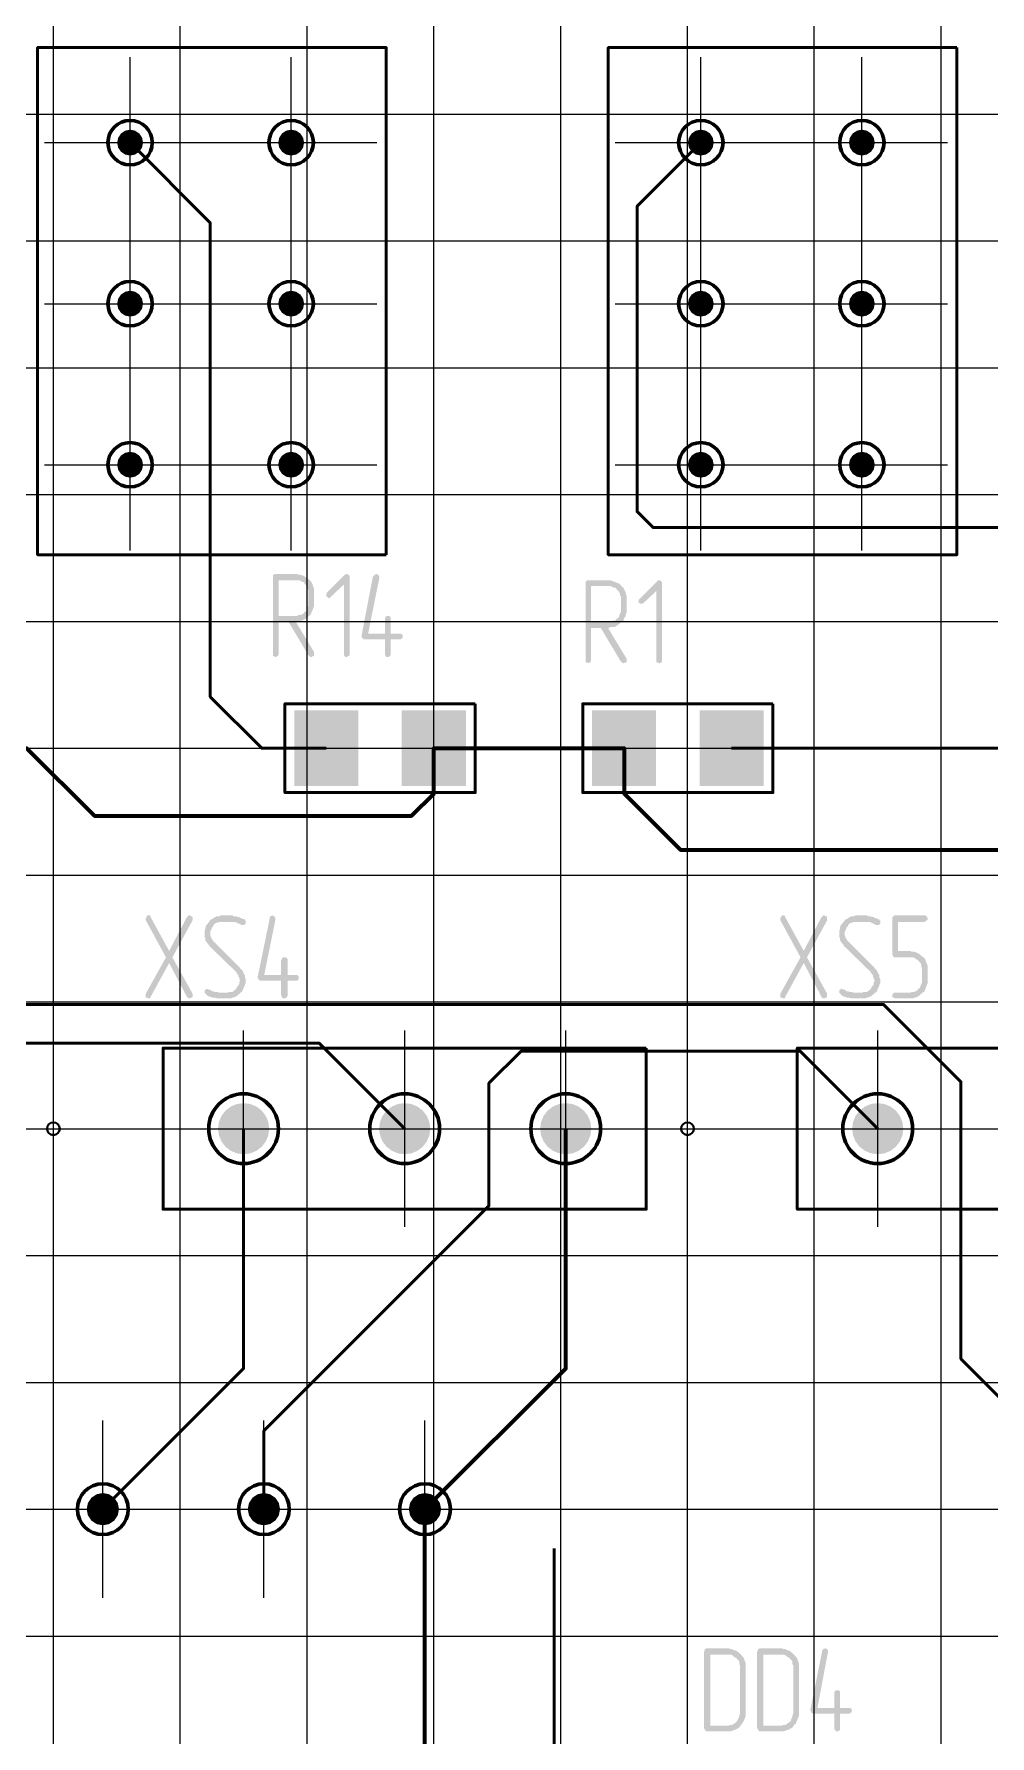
# Model space of a CAD drawing. Extents: x 260 to 1101, y 70 to 664.
# Drawn here: x 486.7 to 516.9, y 523.6 to 577.3 of the extents above; entities that cross this region are included whole.
import ezdxf

# ---------------------------------------------------------------- set-up
doc = ezdxf.new("R2010")
doc.units = 0
doc.header["$MEASUREMENT"] = 0
doc.layers.add('PDF _Геометрия', color=7, linetype='CONTINUOUS')
doc.layers.add('PDF _Сплошная заливка', color=7, linetype='CONTINUOUS')

msp = doc.modelspace()

# ---------------------------------------------------------------- hatches: boundary and pattern name
at = {"layer": 'PDF _Сплошная заливка', "true_color": 0xffffff, "transparency": 33554559}
for points in [[(489.368, 573.886), (489.399, 574.042), (489.488, 574.175), (489.62, 574.263), (489.776, 574.294), (489.776, 573.886)], [(489.776, 573.478), (489.62, 573.51), (489.488, 573.598), (489.399, 573.73), (489.368, 573.886), (489.776, 573.886)], [(490.183, 573.886), (490.153, 573.73), (490.064, 573.598), (489.932, 573.51), (489.776, 573.478), (489.776, 573.886)], [(494.446, 573.886), (494.477, 574.042), (494.566, 574.175), (494.698, 574.263), (494.854, 574.294), (494.854, 573.886)], [(494.854, 573.478), (494.698, 573.51), (494.566, 573.598), (494.477, 573.73), (494.446, 573.886), (494.854, 573.886)], [(495.262, 573.886), (495.231, 573.73), (495.142, 573.598), (495.01, 573.51), (494.854, 573.478), (494.854, 573.886)], [(507.362, 573.886), (507.393, 574.042), (507.481, 574.175), (507.614, 574.263), (507.77, 574.294), (507.77, 573.886)], [(507.77, 573.478), (507.614, 573.51), (507.481, 573.598), (507.393, 573.73), (507.362, 573.886), (507.77, 573.886)], [(508.177, 573.886), (508.146, 573.73), (508.058, 573.598), (507.926, 573.51), (507.77, 573.478), (507.77, 573.886)], [(512.44, 573.886), (512.471, 574.042), (512.559, 574.175), (512.692, 574.263), (512.848, 574.294), (512.848, 573.886)], [(512.848, 573.478), (512.692, 573.51), (512.559, 573.598), (512.471, 573.73), (512.44, 573.886), (512.848, 573.886)], [(513.255, 573.886), (513.224, 573.73), (513.136, 573.598), (513.004, 573.51), (512.848, 573.478), (512.848, 573.886)], [(489.368, 568.806), (489.399, 568.962), (489.488, 569.095), (489.62, 569.183), (489.776, 569.214), (489.776, 568.806)], [(494.446, 568.806), (494.477, 568.962), (494.566, 569.095), (494.698, 569.183), (494.854, 569.214), (494.854, 568.806)], [(507.362, 568.806), (507.393, 568.962), (507.481, 569.095), (507.614, 569.183), (507.77, 569.214), (507.77, 568.806)], [(512.44, 568.806), (512.471, 568.962), (512.559, 569.095), (512.692, 569.183), (512.848, 569.214), (512.848, 568.806)], [(489.776, 568.398), (489.62, 568.43), (489.488, 568.518), (489.399, 568.65), (489.368, 568.806), (489.776, 568.806)], [(490.183, 568.806), (490.153, 568.65), (490.064, 568.518), (489.932, 568.43), (489.776, 568.398), (489.776, 568.806)], [(494.854, 568.398), (494.698, 568.43), (494.566, 568.518), (494.477, 568.65), (494.446, 568.806), (494.854, 568.806)], [(495.262, 568.806), (495.231, 568.65), (495.142, 568.518), (495.01, 568.43), (494.854, 568.398), (494.854, 568.806)], [(507.77, 568.398), (507.614, 568.43), (507.481, 568.518), (507.393, 568.65), (507.362, 568.806), (507.77, 568.806)], [(508.177, 568.806), (508.146, 568.65), (508.058, 568.518), (507.926, 568.43), (507.77, 568.398), (507.77, 568.806)], [(512.848, 568.398), (512.692, 568.43), (512.559, 568.518), (512.471, 568.65), (512.44, 568.806), (512.848, 568.806)], [(513.255, 568.806), (513.224, 568.65), (513.136, 568.518), (513.004, 568.43), (512.848, 568.398), (512.848, 568.806)], [(489.368, 563.726), (489.399, 563.882), (489.488, 564.015), (489.62, 564.103), (489.776, 564.134), (489.776, 563.726)], [(489.776, 563.318), (489.62, 563.35), (489.488, 563.438), (489.399, 563.57), (489.368, 563.726), (489.776, 563.726)], [(490.183, 563.726), (490.153, 563.57), (490.064, 563.438), (489.932, 563.35), (489.776, 563.318), (489.776, 563.726)], [(494.446, 563.726), (494.477, 563.882), (494.566, 564.015), (494.698, 564.103), (494.854, 564.134), (494.854, 563.726)], [(494.854, 563.318), (494.698, 563.35), (494.566, 563.438), (494.477, 563.57), (494.446, 563.726), (494.854, 563.726)], [(495.262, 563.726), (495.231, 563.57), (495.142, 563.438), (495.01, 563.35), (494.854, 563.318), (494.854, 563.726)], [(507.362, 563.726), (507.393, 563.882), (507.481, 564.015), (507.614, 564.103), (507.77, 564.134), (507.77, 563.726)], [(507.77, 563.318), (507.614, 563.35), (507.481, 563.438), (507.393, 563.57), (507.362, 563.726), (507.77, 563.726)], [(508.177, 563.726), (508.146, 563.57), (508.058, 563.438), (507.926, 563.35), (507.77, 563.318), (507.77, 563.726)], [(512.44, 563.726), (512.471, 563.882), (512.559, 564.015), (512.692, 564.103), (512.848, 564.134), (512.848, 563.726)], [(512.848, 563.318), (512.692, 563.35), (512.559, 563.438), (512.471, 563.57), (512.44, 563.726), (512.848, 563.726)], [(513.255, 563.726), (513.224, 563.57), (513.136, 563.438), (513.004, 563.35), (512.848, 563.318), (512.848, 563.726)], [(492.548, 542.786), (492.575, 542.995), (492.656, 543.19), (492.784, 543.357), (492.951, 543.485), (493.146, 543.566), (493.355, 543.593), (493.355, 542.786)], [(493.355, 543.593), (493.563, 543.566), (493.758, 543.485), (493.925, 543.357), (494.053, 543.19), (494.134, 542.995), (494.161, 542.786), (493.355, 542.786)], [(497.626, 542.786), (497.654, 542.995), (497.734, 543.19), (497.863, 543.357), (498.03, 543.485), (498.224, 543.566), (498.433, 543.593), (498.433, 542.786)], [(498.433, 543.593), (498.642, 543.566), (498.836, 543.485), (499.003, 543.357), (499.131, 543.19), (499.212, 542.995), (499.24, 542.786), (498.433, 542.786)], [(502.704, 542.786), (502.732, 542.995), (502.813, 543.19), (502.941, 543.357), (503.108, 543.485), (503.302, 543.566), (503.511, 543.593), (503.511, 542.786)], [(503.511, 543.593), (503.72, 543.566), (503.914, 543.485), (504.081, 543.357), (504.21, 543.19), (504.29, 542.995), (504.318, 542.786), (503.511, 542.786)], [(512.541, 542.786), (512.569, 542.995), (512.649, 543.19), (512.777, 543.357), (512.944, 543.485), (513.139, 543.566), (513.348, 543.593), (513.348, 542.786)], [(513.348, 543.593), (513.556, 543.566), (513.751, 543.485), (513.918, 543.357), (514.046, 543.19), (514.127, 542.995), (514.154, 542.786), (513.348, 542.786)], [(488.407, 530.786), (488.445, 530.981), (488.556, 531.147), (488.721, 531.257), (488.916, 531.296), (488.916, 530.786)], [(493.485, 530.786), (493.524, 530.981), (493.634, 531.147), (493.799, 531.257), (493.994, 531.296), (493.994, 530.786)], [(498.563, 530.786), (498.602, 530.981), (498.712, 531.147), (498.878, 531.257), (499.073, 531.296), (499.073, 530.786)], [(489.426, 530.786), (489.387, 530.591), (489.277, 530.426), (489.111, 530.315), (488.916, 530.277), (488.916, 530.786)], [(494.504, 530.786), (494.465, 530.591), (494.355, 530.426), (494.189, 530.315), (493.994, 530.277), (493.994, 530.786)], [(499.582, 530.786), (499.543, 530.591), (499.433, 530.426), (499.268, 530.315), (499.073, 530.277), (499.073, 530.786)]]:
    msp.add_hatch(color=7, dxfattribs=at).paths.add_polyline_path(points)
at = {"layer": 'PDF _Сплошная заливка', "transparency": 33554559}
for points in [[(489.776, 573.886), (489.776, 574.294), (489.932, 574.263), (490.064, 574.175), (490.153, 574.042), (490.183, 573.886)], [(494.854, 573.886), (494.854, 574.294), (495.01, 574.263), (495.142, 574.175), (495.231, 574.042), (495.262, 573.886)], [(507.77, 573.886), (507.77, 574.294), (507.926, 574.263), (508.058, 574.175), (508.146, 574.042), (508.177, 573.886)], [(512.848, 573.886), (512.848, 574.294), (513.004, 574.263), (513.136, 574.175), (513.224, 574.042), (513.255, 573.886)], [(489.776, 568.806), (489.776, 569.214), (489.932, 569.183), (490.064, 569.095), (490.153, 568.962), (490.183, 568.806)], [(494.854, 568.806), (494.854, 569.214), (495.01, 569.183), (495.142, 569.095), (495.231, 568.962), (495.262, 568.806)], [(507.77, 568.806), (507.77, 569.214), (507.926, 569.183), (508.058, 569.095), (508.146, 568.962), (508.177, 568.806)], [(512.848, 568.806), (512.848, 569.214), (513.004, 569.183), (513.136, 569.095), (513.224, 568.962), (513.255, 568.806)], [(489.776, 563.726), (489.776, 564.134), (489.932, 564.103), (490.064, 564.015), (490.153, 563.882), (490.183, 563.726)], [(494.854, 563.726), (494.854, 564.134), (495.01, 564.103), (495.142, 564.015), (495.231, 563.882), (495.262, 563.726)], [(507.77, 563.726), (507.77, 564.134), (507.926, 564.103), (508.058, 564.015), (508.146, 563.882), (508.177, 563.726)], [(512.848, 563.726), (512.848, 564.134), (513.004, 564.103), (513.136, 564.015), (513.224, 563.882), (513.255, 563.726)], [(496.619, 560.28), (496.644, 560.255), (496.669, 560.255), (496.669, 560.255), (496.695, 560.23), (496.695, 560.204), (496.695, 560.179), (496.695, 557.766), (496.695, 557.74), (496.695, 557.74), (496.695, 557.715), (496.669, 557.69), (496.669, 557.69), (496.644, 557.69), (496.619, 557.664), (496.593, 557.664), (496.593, 557.664), (496.593, 557.664), (496.568, 557.664), (496.542, 557.69), (496.542, 557.69), (496.517, 557.715), (496.517, 557.715), (496.517, 557.766), (496.517, 559.95), (496.111, 559.569), (496.111, 559.544), (496.085, 559.544), (496.06, 559.518), (496.035, 559.518), (496.035, 559.518), (496.035, 559.518), (496.009, 559.544), (495.984, 559.569), (495.984, 559.569), (495.958, 559.569), (495.958, 559.595), (495.958, 559.62), (495.958, 559.62), (495.958, 559.645), (495.958, 559.645), (495.984, 559.696), (496.542, 560.255), (496.542, 560.255), (496.568, 560.255), (496.568, 560.28), (496.593, 560.28)], [(497.558, 560.28), (497.583, 560.255), (497.609, 560.255), (497.609, 560.255), (497.609, 560.23), (497.634, 560.204), (497.634, 560.179), (497.634, 560.153), (497.279, 558.401), (497.812, 558.401), (497.812, 558.883), (497.812, 558.883), (497.812, 558.883), (497.837, 558.909), (497.837, 558.934), (497.837, 558.934), (497.863, 558.96), (497.888, 558.96), (497.914, 558.96), (497.914, 558.96), (497.939, 558.96), (497.939, 558.96), (497.964, 558.934), (497.964, 558.934), (497.99, 558.934), (497.99, 558.909), (497.99, 558.883), (497.99, 558.401), (498.294, 558.401), (498.294, 558.401), (498.32, 558.401), (498.345, 558.375), (498.345, 558.375), (498.345, 558.375), (498.371, 558.35), (498.371, 558.325), (498.371, 558.325), (498.371, 558.299), (498.371, 558.274), (498.345, 558.248), (498.345, 558.248), (498.32, 558.248), (498.32, 558.223), (498.269, 558.223), (497.99, 558.223), (497.99, 557.766), (497.99, 557.74), (497.99, 557.74), (497.99, 557.715), (497.964, 557.69), (497.964, 557.69), (497.964, 557.69), (497.939, 557.664), (497.914, 557.664), (497.914, 557.664), (497.888, 557.664), (497.863, 557.664), (497.837, 557.69), (497.837, 557.69), (497.837, 557.715), (497.812, 557.715), (497.812, 557.766), (497.812, 558.223), (497.152, 558.223), (497.126, 558.223), (497.126, 558.248), (497.101, 558.248), (497.101, 558.248), (497.076, 558.274), (497.076, 558.299), (497.076, 558.325), (497.076, 558.35), (497.431, 560.204), (497.431, 560.204), (497.457, 560.23), (497.457, 560.23), (497.482, 560.255), (497.533, 560.28), (497.533, 560.28)], [(506.47, 560.077), (506.496, 560.077), (506.521, 560.052), (506.521, 560.052), (506.547, 560.026), (506.547, 560.001), (506.547, 559.976), (506.547, 557.563), (506.547, 557.563), (506.547, 557.537), (506.547, 557.512), (506.521, 557.486), (506.521, 557.486), (506.496, 557.486), (506.496, 557.486), (506.47, 557.461), (506.445, 557.461), (506.445, 557.486), (506.42, 557.486), (506.394, 557.486), (506.394, 557.486), (506.369, 557.512), (506.369, 557.537), (506.369, 557.563), (506.369, 559.747), (505.963, 559.366), (505.963, 559.366), (505.937, 559.341), (505.937, 559.341), (505.886, 559.341), (505.886, 559.341), (505.886, 559.341), (505.861, 559.341), (505.836, 559.366), (505.836, 559.366), (505.81, 559.366), (505.81, 559.391), (505.81, 559.417), (505.81, 559.417), (505.81, 559.442), (505.81, 559.468), (505.836, 559.493), (506.394, 560.052), (506.394, 560.052), (506.42, 560.077), (506.42, 560.077), (506.445, 560.077)], [(491.667, 549.511), (491.693, 549.485), (491.718, 549.485), (491.718, 549.485), (491.744, 549.46), (491.744, 549.435), (491.744, 549.409), (491.744, 549.409), (491.744, 549.409), (491.744, 549.384), (491.744, 549.358), (491.109, 548.19), (491.744, 547.047), (491.744, 547.021), (491.744, 547.021), (491.744, 546.996), (491.744, 546.996), (491.744, 546.971), (491.744, 546.971), (491.744, 546.945), (491.718, 546.92), (491.718, 546.92), (491.693, 546.92), (491.667, 546.895), (491.642, 546.895), (491.642, 546.895), (491.617, 546.895), (491.591, 546.92), (491.591, 546.92), (491.566, 546.945), (491.007, 548.012), (490.423, 546.945), (490.423, 546.945), (490.423, 546.945), (490.423, 546.92), (490.398, 546.895), (490.372, 546.895), (490.347, 546.895), (490.347, 546.895), (490.347, 546.895), (490.322, 546.92), (490.296, 546.92), (490.271, 546.92), (490.271, 546.945), (490.271, 546.971), (490.271, 546.996), (490.271, 546.996), (490.271, 546.996), (490.271, 547.021), (490.271, 547.047), (490.906, 548.19), (490.271, 549.358), (490.271, 549.409), (490.271, 549.409), (490.271, 549.435), (490.271, 549.435), (490.296, 549.46), (490.296, 549.485), (490.296, 549.485), (490.322, 549.511), (490.347, 549.511), (490.372, 549.511), (490.398, 549.511), (490.423, 549.485), (490.423, 549.485), (490.423, 549.46), (491.007, 548.393), (491.566, 549.46), (491.566, 549.46), (491.591, 549.46), (491.591, 549.485), (491.617, 549.511), (491.642, 549.511), (491.642, 549.511)], [(493.013, 549.511), (493.039, 549.485), (493.089, 549.485), (493.115, 549.485), (493.165, 549.46), (493.165, 549.46), (493.191, 549.46), (493.216, 549.46), (493.242, 549.435), (493.267, 549.435), (493.318, 549.409), (493.394, 549.384), (493.394, 549.384), (493.394, 549.358), (493.394, 549.358), (493.394, 549.358), (493.419, 549.358), (493.419, 549.333), (493.419, 549.307), (493.419, 549.307), (493.419, 549.282), (493.419, 549.282), (493.419, 549.257), (493.394, 549.231), (493.394, 549.231), (493.369, 549.206), (493.343, 549.206), (493.318, 549.206), (493.267, 549.206), (493.267, 549.231), (493.242, 549.231), (493.216, 549.257), (493.191, 549.257), (493.14, 549.282), (493.089, 549.307), (493.013, 549.307), (492.962, 549.307), (492.658, 549.307), (492.632, 549.307), (492.581, 549.307), (492.531, 549.282), (492.505, 549.282), (492.455, 549.257), (492.404, 549.206), (492.404, 549.206), (492.404, 549.181), (492.378, 549.155), (492.353, 549.13), (492.353, 549.104), (492.328, 549.054), (492.302, 549.003), (492.302, 548.952), (492.302, 548.876), (492.328, 548.825), (492.328, 548.8), (492.328, 548.8), (492.328, 548.8), (492.353, 548.774), (492.353, 548.774), (492.378, 548.723), (492.404, 548.698), (492.429, 548.672), (493.242, 547.86), (493.242, 547.834), (493.267, 547.834), (493.267, 547.809), (493.292, 547.809), (493.318, 547.758), (493.343, 547.733), (493.343, 547.707), (493.369, 547.656), (493.394, 547.631), (493.394, 547.555), (493.419, 547.504), (493.419, 547.453), (493.419, 547.453), (493.419, 547.453), (493.419, 547.428), (493.419, 547.428), (493.419, 547.377), (493.394, 547.326), (493.369, 547.25), (493.343, 547.199), (493.318, 547.123), (493.267, 547.072), (493.242, 547.072), (493.242, 547.047), (493.191, 547.021), (493.14, 546.971), (493.089, 546.945), (493.013, 546.92), (492.937, 546.895), (492.912, 546.895), (492.861, 546.895), (492.556, 546.895), (492.556, 546.895), (492.531, 546.895), (492.505, 546.895), (492.455, 546.92), (492.378, 546.92), (492.302, 546.945), (492.226, 546.971), (492.175, 547.021), (492.124, 547.072), (492.124, 547.098), (492.124, 547.098), (492.124, 547.123), (492.124, 547.149), (492.15, 547.174), (492.15, 547.174), (492.175, 547.174), (492.175, 547.199), (492.201, 547.199), (492.251, 547.174), (492.277, 547.174), (492.277, 547.174), (492.328, 547.149), (492.353, 547.123), (492.404, 547.123), (492.455, 547.098), (492.531, 547.098), (492.581, 547.072), (492.861, 547.072), (492.886, 547.098), (492.912, 547.098), (492.937, 547.098), (492.988, 547.098), (493.039, 547.123), (493.064, 547.149), (493.115, 547.199), (493.115, 547.199), (493.14, 547.225), (493.14, 547.25), (493.165, 547.276), (493.191, 547.301), (493.216, 547.352), (493.216, 547.402), (493.242, 547.453), (493.216, 547.53), (493.216, 547.53), (493.216, 547.53), (493.216, 547.555), (493.216, 547.555), (493.216, 547.555), (493.191, 547.58), (493.191, 547.58), (493.191, 547.606), (493.191, 547.606), (493.191, 547.631), (493.165, 547.656), (493.14, 547.682), (493.115, 547.733), (492.277, 548.546), (492.277, 548.546), (492.277, 548.571), (492.251, 548.571), (492.251, 548.596), (492.226, 548.622), (492.201, 548.647), (492.175, 548.698), (492.15, 548.723), (492.15, 548.749), (492.15, 548.749), (492.15, 548.774), (492.15, 548.8), (492.124, 548.825), (492.124, 548.876), (492.124, 548.952), (492.124, 548.952), (492.124, 548.952), (492.124, 548.977), (492.124, 548.977), (492.124, 549.028), (492.15, 549.079), (492.15, 549.13), (492.175, 549.206), (492.226, 549.257), (492.277, 549.333), (492.277, 549.333), (492.277, 549.333), (492.302, 549.358), (492.328, 549.384), (492.378, 549.409), (492.455, 549.46), (492.505, 549.485), (492.581, 549.485), (492.632, 549.511), (492.988, 549.511)], [(494.283, 549.511), (494.308, 549.485), (494.333, 549.485), (494.333, 549.485), (494.333, 549.46), (494.359, 549.435), (494.359, 549.409), (494.359, 549.384), (494.003, 547.631), (494.537, 547.631), (494.537, 548.114), (494.537, 548.114), (494.562, 548.114), (494.562, 548.139), (494.562, 548.165), (494.587, 548.165), (494.587, 548.19), (494.613, 548.19), (494.638, 548.19), (494.638, 548.19), (494.664, 548.19), (494.689, 548.19), (494.714, 548.165), (494.714, 548.165), (494.714, 548.165), (494.74, 548.139), (494.74, 548.114), (494.74, 547.631), (495.019, 547.631), (495.044, 547.631), (495.044, 547.631), (495.07, 547.606), (495.07, 547.606), (495.095, 547.606), (495.095, 547.58), (495.095, 547.555), (495.095, 547.555), (495.095, 547.53), (495.095, 547.504), (495.07, 547.479), (495.07, 547.479), (495.07, 547.479), (495.044, 547.453), (495.019, 547.453), (494.74, 547.453), (494.74, 546.996), (494.74, 546.971), (494.74, 546.971), (494.714, 546.945), (494.714, 546.92), (494.714, 546.92), (494.689, 546.92), (494.664, 546.895), (494.638, 546.895), (494.638, 546.895), (494.638, 546.895), (494.613, 546.895), (494.562, 546.92), (494.562, 546.92), (494.562, 546.945), (494.562, 546.945), (494.537, 546.996), (494.537, 547.453), (493.876, 547.453), (493.876, 547.453), (493.851, 547.479), (493.826, 547.479), (493.826, 547.479), (493.826, 547.504), (493.8, 547.53), (493.8, 547.555), (493.8, 547.58), (494.181, 549.435), (494.181, 549.435), (494.181, 549.46), (494.181, 549.46), (494.207, 549.485), (494.257, 549.511)], [(511.676, 549.511), (511.701, 549.485), (511.726, 549.485), (511.726, 549.485), (511.752, 549.46), (511.752, 549.435), (511.752, 549.409), (511.752, 549.409), (511.752, 549.409), (511.752, 549.384), (511.752, 549.358), (511.117, 548.19), (511.752, 547.047), (511.752, 547.021), (511.752, 547.021), (511.752, 546.996), (511.752, 546.996), (511.752, 546.971), (511.752, 546.971), (511.752, 546.945), (511.726, 546.92), (511.726, 546.92), (511.701, 546.92), (511.676, 546.895), (511.65, 546.895), (511.65, 546.895), (511.625, 546.895), (511.599, 546.92), (511.599, 546.92), (511.574, 546.945), (511.015, 548.012), (510.431, 546.945), (510.431, 546.945), (510.431, 546.945), (510.431, 546.92), (510.406, 546.895), (510.381, 546.895), (510.355, 546.895), (510.355, 546.895), (510.355, 546.895), (510.33, 546.92), (510.304, 546.92), (510.279, 546.92), (510.279, 546.945), (510.279, 546.971), (510.279, 546.996), (510.279, 546.996), (510.279, 546.996), (510.279, 547.021), (510.279, 547.047), (510.914, 548.19), (510.279, 549.358), (510.279, 549.409), (510.279, 549.409), (510.279, 549.435), (510.279, 549.435), (510.304, 549.46), (510.304, 549.485), (510.304, 549.485), (510.33, 549.511), (510.355, 549.511), (510.381, 549.511), (510.406, 549.511), (510.431, 549.485), (510.431, 549.485), (510.431, 549.46), (511.015, 548.393), (511.574, 549.46), (511.574, 549.46), (511.599, 549.46), (511.599, 549.485), (511.625, 549.511), (511.65, 549.511), (511.65, 549.511)], [(513.021, 549.511), (513.047, 549.485), (513.098, 549.485), (513.123, 549.485), (513.174, 549.46), (513.174, 549.46), (513.199, 549.46), (513.224, 549.46), (513.25, 549.435), (513.275, 549.435), (513.326, 549.409), (513.402, 549.384), (513.402, 549.384), (513.402, 549.358), (513.402, 549.358), (513.402, 549.358), (513.428, 549.358), (513.428, 549.333), (513.428, 549.307), (513.428, 549.307), (513.428, 549.282), (513.428, 549.282), (513.428, 549.257), (513.402, 549.231), (513.402, 549.231), (513.377, 549.206), (513.351, 549.206), (513.326, 549.206), (513.275, 549.206), (513.275, 549.231), (513.25, 549.231), (513.224, 549.257), (513.199, 549.257), (513.148, 549.282), (513.098, 549.307), (513.021, 549.307), (512.97, 549.307), (512.666, 549.307), (512.64, 549.307), (512.59, 549.307), (512.539, 549.282), (512.514, 549.282), (512.463, 549.257), (512.412, 549.206), (512.412, 549.206), (512.412, 549.181), (512.387, 549.155), (512.361, 549.13), (512.361, 549.104), (512.336, 549.054), (512.31, 549.003), (512.31, 548.952), (512.31, 548.876), (512.336, 548.825), (512.336, 548.8), (512.336, 548.8), (512.336, 548.8), (512.361, 548.774), (512.361, 548.774), (512.387, 548.723), (512.412, 548.698), (512.437, 548.672), (513.25, 547.86), (513.25, 547.834), (513.275, 547.834), (513.275, 547.809), (513.301, 547.809), (513.326, 547.758), (513.351, 547.733), (513.351, 547.707), (513.377, 547.656), (513.402, 547.631), (513.402, 547.555), (513.428, 547.504), (513.428, 547.453), (513.428, 547.453), (513.428, 547.453), (513.428, 547.428), (513.428, 547.428), (513.428, 547.377), (513.402, 547.326), (513.377, 547.25), (513.351, 547.199), (513.326, 547.123), (513.275, 547.072), (513.25, 547.072), (513.25, 547.047), (513.199, 547.021), (513.148, 546.971), (513.098, 546.945), (513.021, 546.92), (512.945, 546.895), (512.92, 546.895), (512.869, 546.895), (512.564, 546.895), (512.564, 546.895), (512.539, 546.895), (512.514, 546.895), (512.463, 546.92), (512.387, 546.92), (512.31, 546.945), (512.234, 546.971), (512.183, 547.021), (512.133, 547.072), (512.133, 547.098), (512.133, 547.098), (512.133, 547.123), (512.133, 547.149), (512.158, 547.174), (512.158, 547.174), (512.183, 547.174), (512.183, 547.199), (512.209, 547.199), (512.26, 547.174), (512.285, 547.174), (512.285, 547.174), (512.336, 547.149), (512.361, 547.123), (512.412, 547.123), (512.463, 547.098), (512.539, 547.098), (512.59, 547.072), (512.869, 547.072), (512.894, 547.098), (512.92, 547.098), (512.945, 547.098), (512.996, 547.098), (513.047, 547.123), (513.072, 547.149), (513.123, 547.199), (513.123, 547.199), (513.148, 547.225), (513.148, 547.25), (513.174, 547.276), (513.199, 547.301), (513.224, 547.352), (513.224, 547.402), (513.25, 547.453), (513.224, 547.53), (513.224, 547.53), (513.224, 547.53), (513.224, 547.555), (513.224, 547.555), (513.224, 547.555), (513.199, 547.58), (513.199, 547.58), (513.199, 547.606), (513.199, 547.606), (513.199, 547.631), (513.174, 547.656), (513.148, 547.682), (513.123, 547.733), (512.285, 548.546), (512.285, 548.546), (512.285, 548.571), (512.26, 548.571), (512.26, 548.596), (512.234, 548.622), (512.209, 548.647), (512.183, 548.698), (512.158, 548.723), (512.158, 548.749), (512.158, 548.749), (512.158, 548.774), (512.158, 548.8), (512.133, 548.825), (512.133, 548.876), (512.133, 548.952), (512.133, 548.952), (512.133, 548.952), (512.133, 548.977), (512.133, 548.977), (512.133, 549.028), (512.158, 549.079), (512.158, 549.13), (512.183, 549.206), (512.234, 549.257), (512.285, 549.333), (512.285, 549.333), (512.285, 549.333), (512.31, 549.358), (512.336, 549.384), (512.387, 549.409), (512.463, 549.46), (512.514, 549.485), (512.59, 549.485), (512.64, 549.511), (512.996, 549.511)], [(514.849, 549.511), (514.875, 549.485), (514.9, 549.485), (514.9, 549.46), (514.9, 549.46), (514.926, 549.435), (514.926, 549.409), (514.926, 549.409), (514.926, 549.384), (514.926, 549.384), (514.9, 549.358), (514.9, 549.358), (514.875, 549.333), (514.849, 549.333), (514.824, 549.307), (513.986, 549.307), (513.986, 548.393), (514.392, 548.393), (514.392, 548.368), (514.443, 548.368), (514.494, 548.368), (514.57, 548.342), (514.621, 548.317), (514.697, 548.266), (514.723, 548.241), (514.748, 548.215), (514.773, 548.215), (514.773, 548.215), (514.773, 548.19), (514.824, 548.165), (514.849, 548.114), (514.875, 548.037), (514.9, 547.987), (514.926, 547.911), (514.926, 547.86), (514.926, 547.834), (514.926, 547.453), (514.926, 547.453), (514.926, 547.453), (514.926, 547.428), (514.926, 547.428), (514.926, 547.377), (514.9, 547.326), (514.875, 547.25), (514.849, 547.199), (514.824, 547.123), (514.799, 547.098), (514.748, 547.072), (514.748, 547.047), (514.723, 547.047), (514.697, 547.021), (514.646, 546.971), (514.596, 546.945), (514.519, 546.92), (514.443, 546.895), (514.418, 546.895), (514.367, 546.895), (513.885, 546.895), (513.885, 546.895), (513.859, 546.92), (513.834, 546.92), (513.834, 546.92), (513.808, 546.945), (513.808, 546.971), (513.808, 546.996), (513.808, 546.996), (513.808, 546.996), (513.808, 547.021), (513.834, 547.047), (513.834, 547.047), (513.859, 547.072), (513.859, 547.072), (513.91, 547.072), (514.392, 547.072), (514.418, 547.098), (514.469, 547.098), (514.494, 547.098), (514.545, 547.123), (514.596, 547.149), (514.621, 547.199), (514.646, 547.199), (514.646, 547.199), (514.672, 547.225), (514.697, 547.276), (514.697, 547.301), (514.723, 547.352), (514.748, 547.402), (514.748, 547.453), (514.748, 547.834), (514.748, 547.834), (514.748, 547.86), (514.723, 547.885), (514.723, 547.911), (514.723, 547.961), (514.697, 548.012), (514.672, 548.037), (514.621, 548.088), (514.621, 548.088), (514.621, 548.114), (514.596, 548.114), (514.545, 548.139), (514.519, 548.165), (514.469, 548.19), (514.418, 548.19), (514.367, 548.19), (513.885, 548.19), (513.859, 548.19), (513.859, 548.215), (513.834, 548.215), (513.834, 548.241), (513.808, 548.266), (513.808, 548.291), (513.808, 549.409), (513.808, 549.409), (513.808, 549.435), (513.808, 549.435), (513.808, 549.46), (513.834, 549.485), (513.859, 549.485), (513.859, 549.511), (513.91, 549.511)], [(493.355, 542.786), (493.355, 541.979), (493.146, 542.007), (492.951, 542.088), (492.784, 542.216), (492.656, 542.383), (492.575, 542.578), (492.548, 542.786)], [(493.355, 542.786), (494.161, 542.786), (494.134, 542.578), (494.053, 542.383), (493.925, 542.216), (493.758, 542.088), (493.563, 542.007), (493.355, 541.979)], [(498.433, 542.786), (498.433, 541.979), (498.224, 542.007), (498.03, 542.088), (497.863, 542.216), (497.734, 542.383), (497.654, 542.578), (497.626, 542.786)], [(498.433, 542.786), (499.24, 542.786), (499.212, 542.578), (499.131, 542.383), (499.003, 542.216), (498.836, 542.088), (498.642, 542.007), (498.433, 541.979)], [(503.511, 542.786), (503.511, 541.979), (503.302, 542.007), (503.108, 542.088), (502.941, 542.216), (502.813, 542.383), (502.732, 542.578), (502.704, 542.786)], [(503.511, 542.786), (504.318, 542.786), (504.29, 542.578), (504.21, 542.383), (504.081, 542.216), (503.914, 542.088), (503.72, 542.007), (503.511, 541.979)], [(513.348, 542.786), (513.348, 541.979), (513.139, 542.007), (512.944, 542.088), (512.777, 542.216), (512.649, 542.383), (512.569, 542.578), (512.541, 542.786)], [(513.348, 542.786), (514.154, 542.786), (514.127, 542.578), (514.046, 542.383), (513.918, 542.216), (513.751, 542.088), (513.556, 542.007), (513.348, 541.979)], [(488.916, 530.786), (488.916, 531.296), (489.111, 531.257), (489.277, 531.147), (489.387, 530.981), (489.426, 530.786)], [(493.994, 530.786), (493.994, 531.296), (494.189, 531.257), (494.355, 531.147), (494.465, 530.981), (494.504, 530.786)], [(499.073, 530.786), (499.073, 531.296), (499.268, 531.257), (499.433, 531.147), (499.543, 530.981), (499.582, 530.786)], [(488.916, 530.786), (488.916, 530.277), (488.721, 530.315), (488.556, 530.426), (488.445, 530.591), (488.407, 530.786)], [(493.994, 530.786), (493.994, 530.277), (493.799, 530.315), (493.634, 530.426), (493.524, 530.591), (493.485, 530.786)], [(499.073, 530.786), (499.073, 530.277), (498.878, 530.315), (498.712, 530.426), (498.602, 530.591), (498.563, 530.786)], [(511.726, 526.397), (511.726, 526.371), (511.752, 526.371), (511.752, 526.371), (511.777, 526.346), (511.777, 526.321), (511.777, 526.295), (511.777, 526.27), (511.447, 524.517), (511.98, 524.517), (511.98, 525), (511.98, 525), (511.98, 525), (511.98, 525.025), (512.006, 525.051), (512.006, 525.051), (512.031, 525.076), (512.056, 525.076), (512.082, 525.076), (512.082, 525.076), (512.082, 525.076), (512.107, 525.076), (512.133, 525.051), (512.133, 525.051), (512.158, 525.051), (512.158, 525.025), (512.158, 525), (512.158, 524.517), (512.437, 524.517), (512.463, 524.517), (512.488, 524.517), (512.514, 524.492), (512.514, 524.492), (512.514, 524.466), (512.539, 524.466), (512.539, 524.441), (512.539, 524.441), (512.539, 524.416), (512.514, 524.39), (512.514, 524.365), (512.514, 524.365), (512.488, 524.365), (512.463, 524.339), (512.437, 524.339), (512.158, 524.339), (512.158, 523.882), (512.158, 523.857), (512.158, 523.857), (512.158, 523.831), (512.133, 523.806), (512.133, 523.806), (512.107, 523.781), (512.107, 523.781), (512.082, 523.781), (512.056, 523.781), (512.056, 523.781), (512.031, 523.781), (512.006, 523.806), (512.006, 523.806), (512.006, 523.831), (511.98, 523.831), (511.98, 523.882), (511.98, 524.339), (511.32, 524.339), (511.295, 524.339), (511.269, 524.365), (511.244, 524.365), (511.244, 524.365), (511.244, 524.39), (511.244, 524.416), (511.219, 524.441), (511.219, 524.441), (511.599, 526.321), (511.599, 526.321), (511.599, 526.346), (511.625, 526.346), (511.625, 526.371), (511.701, 526.397), (511.701, 526.397)]]:
    msp.add_hatch(color=256, dxfattribs=at).paths.add_polyline_path(points)
h = msp.add_hatch(color=256, dxfattribs=at)
h.paths.add_polyline_path([(495.019, 560.077), (494.46, 560.077), (494.46, 558.96), (495.044, 558.96), (495.07, 558.985), (495.095, 558.985), (495.146, 558.985), (495.197, 559.01), (495.248, 559.036), (495.273, 559.086), (495.273, 559.086), (495.298, 559.086), (495.324, 559.112), (495.349, 559.137), (495.349, 559.188), (495.374, 559.239), (495.4, 559.29), (495.4, 559.341), (495.4, 559.721), (495.4, 559.721), (495.4, 559.747), (495.4, 559.772), (495.374, 559.798), (495.374, 559.849), (495.349, 559.899), (495.324, 559.925), (495.273, 559.976), (495.273, 559.976), (495.273, 560.001), (495.248, 560.026), (495.222, 560.026), (495.171, 560.052), (495.121, 560.077), (495.07, 560.077)], flags=0)
h.paths.add_polyline_path([(495.044, 560.28), (495.095, 560.255), (495.146, 560.255), (495.222, 560.23), (495.273, 560.204), (495.349, 560.153), (495.374, 560.128), (495.425, 560.103), (495.425, 560.103), (495.425, 560.103), (495.451, 560.077), (495.476, 560.052), (495.501, 560.001), (495.527, 559.95), (495.552, 559.874), (495.578, 559.798), (495.578, 559.747), (495.578, 559.721), (495.578, 559.341), (495.578, 559.341), (495.578, 559.341), (495.578, 559.315), (495.578, 559.315), (495.578, 559.264), (495.552, 559.214), (495.527, 559.137), (495.501, 559.086), (495.476, 559.01), (495.451, 558.985), (495.425, 558.96), (495.4, 558.934), (495.374, 558.934), (495.349, 558.909), (495.298, 558.858), (495.248, 558.833), (495.171, 558.807), (495.095, 558.782), (495.07, 558.782), (495.019, 558.782), (494.994, 558.782), (495.578, 557.816), (495.578, 557.791), (495.578, 557.791), (495.578, 557.766), (495.578, 557.766), (495.578, 557.74), (495.578, 557.74), (495.578, 557.715), (495.552, 557.69), (495.552, 557.69), (495.527, 557.69), (495.501, 557.664), (495.476, 557.664), (495.476, 557.664), (495.451, 557.664), (495.425, 557.69), (495.425, 557.69), (495.425, 557.69), (495.4, 557.715), (494.765, 558.782), (494.46, 558.782), (494.46, 557.766), (494.46, 557.74), (494.46, 557.74), (494.435, 557.715), (494.435, 557.69), (494.435, 557.69), (494.41, 557.69), (494.384, 557.664), (494.359, 557.664), (494.359, 557.664), (494.359, 557.664), (494.333, 557.664), (494.308, 557.69), (494.283, 557.69), (494.283, 557.715), (494.283, 557.715), (494.283, 557.766), (494.283, 560.179), (494.283, 560.179), (494.283, 560.204), (494.283, 560.204), (494.283, 560.23), (494.283, 560.255), (494.308, 560.255), (494.333, 560.28), (494.359, 560.28)], flags=0)
h = msp.add_hatch(color=256, dxfattribs=at)
h.paths.add_polyline_path([(504.871, 559.899), (504.312, 559.899), (504.312, 558.782), (504.896, 558.782), (504.922, 558.782), (504.947, 558.782), (504.998, 558.807), (505.048, 558.807), (505.099, 558.833), (505.125, 558.883), (505.125, 558.883), (505.15, 558.883), (505.175, 558.909), (505.201, 558.96), (505.201, 558.985), (505.226, 559.036), (505.252, 559.086), (505.252, 559.137), (505.252, 559.518), (505.252, 559.518), (505.252, 559.544), (505.252, 559.569), (505.226, 559.595), (505.226, 559.645), (505.201, 559.696), (505.175, 559.747), (505.125, 559.772), (505.125, 559.772), (505.125, 559.798), (505.099, 559.823), (505.074, 559.849), (505.023, 559.849), (504.972, 559.874), (504.922, 559.899)], flags=0)
h.paths.add_polyline_path([(504.896, 560.077), (504.947, 560.077), (504.998, 560.052), (505.074, 560.026), (505.125, 560.001), (505.201, 559.976), (505.226, 559.95), (505.277, 559.899), (505.277, 559.899), (505.277, 559.899), (505.302, 559.874), (505.328, 559.849), (505.353, 559.798), (505.379, 559.747), (505.404, 559.671), (505.429, 559.595), (505.429, 559.569), (505.429, 559.518), (505.429, 559.137), (505.429, 559.137), (505.429, 559.137), (505.429, 559.112), (505.429, 559.112), (505.429, 559.061), (505.404, 559.01), (505.404, 558.96), (505.353, 558.883), (505.328, 558.807), (505.302, 558.782), (505.277, 558.756), (505.252, 558.756), (505.226, 558.731), (505.201, 558.706), (505.15, 558.68), (505.099, 558.629), (505.023, 558.604), (504.947, 558.604), (504.922, 558.604), (504.871, 558.579), (504.845, 558.579), (505.429, 557.613), (505.429, 557.613), (505.429, 557.588), (505.429, 557.588), (505.429, 557.563), (505.429, 557.563), (505.429, 557.537), (505.429, 557.512), (505.404, 557.486), (505.404, 557.486), (505.379, 557.486), (505.353, 557.486), (505.328, 557.461), (505.328, 557.461), (505.302, 557.486), (505.277, 557.486), (505.277, 557.486), (505.277, 557.512), (505.252, 557.512), (504.617, 558.579), (504.312, 558.579), (504.312, 557.563), (504.312, 557.563), (504.312, 557.537), (504.287, 557.512), (504.287, 557.486), (504.287, 557.486), (504.261, 557.486), (504.236, 557.486), (504.211, 557.461), (504.211, 557.461), (504.211, 557.486), (504.185, 557.486), (504.16, 557.486), (504.16, 557.486), (504.134, 557.512), (504.134, 557.537), (504.134, 557.563), (504.134, 559.976), (504.134, 559.976), (504.134, 560.001), (504.134, 560.001), (504.134, 560.026), (504.16, 560.052), (504.16, 560.052), (504.185, 560.077), (504.211, 560.077)], flags=0)
h = msp.add_hatch(color=256, dxfattribs=at)
h.paths.add_polyline_path([(508.629, 526.193), (508.07, 526.193), (508.07, 523.958), (508.654, 523.958), (508.679, 523.984), (508.705, 523.984), (508.756, 523.984), (508.806, 524.009), (508.832, 524.034), (508.883, 524.06), (508.883, 524.085), (508.908, 524.085), (508.908, 524.111), (508.933, 524.136), (508.959, 524.187), (508.984, 524.238), (508.984, 524.288), (509.01, 524.339), (509.01, 525.838), (509.01, 525.838), (509.01, 525.863), (508.984, 525.889), (508.984, 525.914), (508.984, 525.965), (508.959, 526.016), (508.933, 526.041), (508.883, 526.092), (508.883, 526.092), (508.857, 526.117), (508.832, 526.117), (508.806, 526.143), (508.781, 526.168), (508.73, 526.193), (508.679, 526.193)], flags=0)
h.paths.add_polyline_path([(508.654, 526.397), (508.705, 526.371), (508.756, 526.371), (508.806, 526.346), (508.883, 526.321), (508.959, 526.27), (508.984, 526.244), (509.01, 526.219), (509.01, 526.219), (509.035, 526.219), (509.035, 526.193), (509.06, 526.168), (509.111, 526.117), (509.136, 526.067), (509.162, 525.99), (509.187, 525.914), (509.187, 525.863), (509.187, 525.838), (509.187, 524.339), (509.187, 524.339), (509.187, 524.314), (509.187, 524.314), (509.187, 524.288), (509.187, 524.263), (509.162, 524.212), (509.136, 524.136), (509.111, 524.085), (509.06, 524.009), (509.035, 523.984), (509.01, 523.933), (509.01, 523.933), (508.984, 523.907), (508.959, 523.882), (508.908, 523.857), (508.857, 523.831), (508.781, 523.806), (508.705, 523.781), (508.654, 523.781), (508.629, 523.781), (507.943, 523.781), (507.943, 523.781), (507.918, 523.781), (507.918, 523.806), (507.892, 523.831), (507.892, 523.857), (507.867, 523.882), (507.867, 526.295), (507.867, 526.295), (507.867, 526.295), (507.892, 526.321), (507.892, 526.346), (507.892, 526.371), (507.918, 526.371), (507.943, 526.397), (507.968, 526.397)], flags=0)
h = msp.add_hatch(color=256, dxfattribs=at)
h.paths.add_polyline_path([(510.304, 526.193), (509.746, 526.193), (509.746, 523.958), (510.33, 523.958), (510.355, 523.984), (510.381, 523.984), (510.431, 523.984), (510.482, 524.009), (510.508, 524.034), (510.558, 524.06), (510.558, 524.085), (510.584, 524.085), (510.609, 524.111), (510.609, 524.136), (510.635, 524.187), (510.66, 524.238), (510.66, 524.288), (510.685, 524.339), (510.685, 525.838), (510.685, 525.838), (510.685, 525.863), (510.66, 525.889), (510.66, 525.914), (510.66, 525.965), (510.635, 526.016), (510.609, 526.041), (510.558, 526.092), (510.558, 526.092), (510.533, 526.117), (510.508, 526.117), (510.482, 526.143), (510.457, 526.168), (510.406, 526.193), (510.355, 526.193)], flags=0)
h.paths.add_polyline_path([(510.33, 526.397), (510.381, 526.371), (510.431, 526.371), (510.482, 526.346), (510.558, 526.321), (510.635, 526.27), (510.66, 526.244), (510.685, 526.219), (510.685, 526.219), (510.711, 526.219), (510.711, 526.193), (510.736, 526.168), (510.787, 526.117), (510.812, 526.067), (510.838, 525.99), (510.863, 525.914), (510.863, 525.863), (510.863, 525.838), (510.863, 524.339), (510.863, 524.339), (510.863, 524.314), (510.863, 524.314), (510.863, 524.288), (510.863, 524.263), (510.838, 524.212), (510.812, 524.136), (510.787, 524.085), (510.761, 524.009), (510.711, 523.984), (510.685, 523.933), (510.685, 523.933), (510.66, 523.907), (510.635, 523.882), (510.584, 523.857), (510.533, 523.831), (510.457, 523.806), (510.381, 523.781), (510.33, 523.781), (510.304, 523.781), (509.619, 523.781), (509.619, 523.781), (509.594, 523.781), (509.594, 523.806), (509.568, 523.831), (509.568, 523.857), (509.543, 523.882), (509.543, 526.295), (509.543, 526.295), (509.543, 526.295), (509.568, 526.321), (509.568, 526.346), (509.568, 526.371), (509.594, 526.371), (509.619, 526.397), (509.644, 526.397)], flags=0)

# ---------------------------------------------------------------- linework, layer by layer
at = {"layer": 'PDF _Геометрия', "lineweight": 18}
for points in [[(487.357, 380.306), (487.357, 382.786), (487.357, 592.786)], [(491.355, 381.546), (491.355, 382.786), (491.355, 592.786)], [(495.354, 380.306), (495.354, 382.786), (495.354, 592.786)], [(499.353, 381.546), (499.353, 382.786), (499.353, 592.786)], [(503.351, 380.306), (503.351, 382.786), (503.351, 592.786)], [(507.35, 381.546), (507.35, 382.786), (507.35, 592.786)], [(511.348, 380.306), (511.348, 382.786), (511.348, 592.786)], [(515.347, 381.546), (515.347, 382.786), (515.347, 592.786)], [(489.776, 571.186), (489.776, 576.586)], [(494.854, 571.186), (494.854, 576.586)], [(507.77, 571.186), (507.77, 576.586)], [(512.848, 571.186), (512.848, 576.586)], [(489.776, 571.486), (489.776, 576.286)], [(494.854, 571.486), (494.854, 576.286)], [(507.77, 571.486), (507.77, 576.286)], [(512.848, 571.486), (512.848, 576.286)], [(324.934, 574.786), (327.413, 574.786), (647.301, 574.786)], [(487.077, 573.886), (492.475, 573.886)], [(487.377, 573.886), (492.175, 573.886)], [(492.155, 573.886), (497.553, 573.886)], [(492.455, 573.886), (497.253, 573.886)], [(505.071, 573.886), (510.469, 573.886)], [(505.37, 573.886), (510.169, 573.886)], [(510.149, 573.886), (515.547, 573.886)], [(510.449, 573.886), (515.247, 573.886)], [(489.776, 566.106), (489.776, 571.506)], [(489.776, 566.406), (489.776, 571.206)], [(494.854, 566.106), (494.854, 571.506)], [(494.854, 566.406), (494.854, 571.206)], [(507.77, 566.106), (507.77, 571.506)], [(507.77, 566.406), (507.77, 571.206)], [(512.848, 566.106), (512.848, 571.506)], [(512.848, 566.406), (512.848, 571.206)], [(326.173, 570.786), (327.413, 570.786), (647.301, 570.786)], [(487.077, 568.806), (492.475, 568.806)], [(487.377, 568.806), (492.175, 568.806)], [(492.155, 568.806), (497.553, 568.806)], [(492.455, 568.806), (497.253, 568.806)], [(505.071, 568.806), (510.469, 568.806)], [(505.37, 568.806), (510.169, 568.806)], [(510.149, 568.806), (515.547, 568.806)], [(510.449, 568.806), (515.247, 568.806)], [(324.934, 566.786), (327.413, 566.786), (647.301, 566.786)], [(489.776, 561.026), (489.776, 566.426)], [(494.854, 561.026), (494.854, 566.426)], [(507.77, 561.026), (507.77, 566.426)], [(512.848, 561.026), (512.848, 566.426)], [(489.776, 561.326), (489.776, 566.126)], [(494.854, 561.326), (494.854, 566.126)], [(507.77, 561.326), (507.77, 566.126)], [(512.848, 561.326), (512.848, 566.126)], [(487.077, 563.726), (492.475, 563.726)], [(487.377, 563.726), (492.175, 563.726)], [(492.155, 563.726), (497.553, 563.726)], [(492.455, 563.726), (497.253, 563.726)], [(505.071, 563.726), (510.469, 563.726)], [(505.37, 563.726), (510.169, 563.726)], [(510.149, 563.726), (515.547, 563.726)], [(510.449, 563.726), (515.247, 563.726)], [(326.173, 562.786), (327.413, 562.786), (647.301, 562.786)], [(324.934, 558.786), (327.413, 558.786), (647.301, 558.786)], [(326.173, 554.786), (327.413, 554.786), (647.301, 554.786)], [(324.934, 550.786), (327.413, 550.786), (647.301, 550.786)], [(326.173, 546.786), (327.413, 546.786), (647.301, 546.786)], [(493.355, 539.687), (493.355, 545.886)], [(493.355, 539.986), (493.355, 545.586)], [(498.433, 539.687), (498.433, 545.886)], [(498.433, 539.986), (498.433, 545.586)], [(503.511, 539.687), (503.511, 545.886)], [(503.511, 539.986), (503.511, 545.586)], [(513.348, 539.687), (513.348, 545.886)], [(513.348, 539.986), (513.348, 545.586)], [(324.934, 542.786), (327.413, 542.786), (647.301, 542.786)], [(490.256, 542.786), (496.454, 542.786)], [(490.555, 542.786), (496.154, 542.786)], [(495.334, 542.786), (501.532, 542.786)], [(495.634, 542.786), (501.232, 542.786)], [(500.412, 542.786), (506.61, 542.786)], [(500.712, 542.786), (506.31, 542.786)], [(510.249, 542.786), (516.447, 542.786)], [(510.548, 542.786), (516.147, 542.786)], [(515.327, 542.786), (521.525, 542.786)], [(515.627, 542.786), (521.225, 542.786)], [(326.173, 538.786), (327.413, 538.786), (647.301, 538.786)], [(324.934, 534.786), (327.413, 534.786), (647.301, 534.786)], [(488.916, 527.986), (488.916, 533.586)], [(493.994, 527.986), (493.994, 533.586)], [(499.073, 527.986), (499.073, 533.586)], [(488.916, 528.286), (488.916, 533.286)], [(493.994, 528.286), (493.994, 533.286)], [(499.073, 528.286), (499.073, 533.286)], [(326.173, 530.786), (327.413, 530.786), (647.301, 530.786)], [(486.117, 530.786), (491.715, 530.786)], [(486.417, 530.786), (491.415, 530.786)], [(491.195, 530.786), (496.793, 530.786)], [(491.495, 530.786), (496.494, 530.786)], [(496.274, 530.786), (501.872, 530.786)], [(496.573, 530.786), (501.572, 530.786)], [(324.934, 526.786), (327.413, 526.786), (647.301, 526.786)]]:
    msp.add_lwpolyline(points, dxfattribs=at)
at = {"layer": 'PDF _Геометрия', "lineweight": 80}
for points in [[(441.373, 581.394), (472.757, 581.394), (482.751, 571.396), (482.751, 554.786), (486.514, 554.786), (488.649, 552.651), (498.653, 552.651), (499.353, 553.351), (499.353, 554.786), (505.35, 554.786), (505.35, 553.362), (507.128, 551.584), (521.505, 551.584), (540.73, 532.352), (540.73, 526.786), (540.73, 520.786)], [(508.047, 397), (506.829, 398.219), (506.829, 426.667), (505.03, 428.466), (499.353, 428.466), (503.782, 432.897), (503.782, 447.089), (505.254, 448.562), (508.301, 448.562), (508.911, 447.953), (508.911, 444.193), (509.925, 443.178), (512.364, 443.178), (514.588, 445.403), (514.588, 461.272), (512.364, 463.497), (509.825, 463.497), (509.114, 464.208), (509.114, 507.471), (511.348, 509.706), (499.073, 521.986), (499.073, 530.786), (503.511, 535.226), (503.511, 542.786)]]:
    msp.add_lwpolyline(points, dxfattribs=at)
at = {"layer": 'PDF _Геометрия', "lineweight": 50}
for points in [[(453.788, 573.886), (456.936, 577.035), (459.55, 577.035), (460.871, 575.714), (460.871, 558.677), (459.367, 557.172), (459.367, 554.786), (459.367, 550.905), (465.932, 544.337), (465.932, 540.358), (461.429, 535.853), (461.429, 529.893), (462.597, 528.724), (469.707, 528.724), (470.926, 529.944), (470.926, 545.234), (472.398, 546.708), (513.532, 546.708), (515.969, 544.269), (515.969, 535.532), (530.71, 520.786), (537.339, 520.786)], [(495.961, 554.786), (493.928, 554.786), (492.305, 556.41), (492.305, 571.356), (489.776, 573.886)], [(507.77, 573.886), (505.762, 571.878), (505.762, 562.252), (506.27, 561.744), (519.496, 561.744), (535.34, 545.895), (535.34, 542.786), (538.466, 542.786), (540.995, 540.256), (560.607, 540.256), (561.331, 540.98), (561.331, 542.786), (571.327, 542.786), (571.327, 540.662), (574.264, 537.724), (586.384, 537.724), (589.321, 540.662), (589.321, 542.786)], [(508.742, 554.786), (521.402, 554.786), (531.153, 545.031)], [(478.44, 542.786), (481.141, 545.488), (495.732, 545.488), (498.433, 542.786)], [(493.994, 530.786), (493.994, 533.259), (501.09, 540.358), (501.09, 544.218), (502.106, 545.234), (510.9, 545.234), (513.348, 542.786)], [(488.916, 530.786), (493.355, 535.226), (493.355, 542.786)], [(503.151, 516.338), (503.151, 529.546)]]:
    msp.add_lwpolyline(points, dxfattribs=at)
for points in [[(497.853, 560.886), (497.853, 576.886), (486.857, 576.886), (486.857, 560.886)], [(515.847, 576.886), (515.847, 560.886), (504.851, 560.886), (504.851, 576.886)], [(500.656, 556.186), (500.656, 553.386), (494.658, 553.386), (494.658, 556.186)], [(510.045, 556.186), (510.045, 553.386), (504.047, 553.386), (504.047, 556.186)], [(506.05, 545.326), (506.05, 540.246), (490.815, 540.246), (490.815, 545.326)], [(526.043, 540.246), (510.808, 540.246), (510.808, 545.326), (526.043, 545.326)]]:
    msp.add_lwpolyline(points, close=True, dxfattribs=at)
at = {"layer": 'PDF _Геометрия', "lineweight": 60}
for centre, radius in [((489.776, 573.886), 0.7), ((489.776, 573.886), 0.7), ((494.854, 573.886), 0.7), ((494.854, 573.886), 0.7), ((507.77, 573.886), 0.7), ((507.77, 573.886), 0.7), ((512.848, 573.886), 0.7), ((512.848, 573.886), 0.7), ((489.776, 568.806), 0.7), ((489.776, 568.806), 0.7), ((494.854, 568.806), 0.7), ((494.854, 568.806), 0.7), ((507.77, 568.806), 0.7), ((507.77, 568.806), 0.7), ((512.848, 568.806), 0.7), ((512.848, 568.806), 0.7), ((489.776, 563.726), 0.7), ((489.776, 563.726), 0.7), ((494.854, 563.726), 0.7), ((494.854, 563.726), 0.7), ((507.77, 563.726), 0.7), ((507.77, 563.726), 0.7), ((512.848, 563.726), 0.7), ((512.848, 563.726), 0.7), ((493.354, 542.787), 1.1), ((493.354, 542.787), 1.1), ((498.433, 542.787), 1.1), ((498.433, 542.787), 1.1), ((503.511, 542.787), 1.1), ((503.511, 542.787), 1.1), ((513.347, 542.787), 1.1), ((513.347, 542.787), 1.1), ((488.916, 530.786), 0.8), ((488.916, 530.786), 0.8), ((493.994, 530.786), 0.8), ((493.994, 530.786), 0.8), ((499.073, 530.786), 0.8), ((499.073, 530.786), 0.8)]:
    msp.add_circle(centre, radius, dxfattribs=at)
at = {"layer": 'PDF _Геометрия', "lineweight": 40}
for centre in [(487.357, 542.786), (507.35, 542.786)]:
    msp.add_circle(centre, 0.2, dxfattribs=at)
at = {"layer": 'PDF _Сплошная заливка', "lineweight": 60, "transparency": 33554559}
for points in [[(494.951, 553.592), (494.951, 555.98), (496.971, 553.592), (496.971, 555.98)], [(494.951, 553.592), (494.951, 555.98), (496.971, 553.592), (496.971, 555.98)], [(498.342, 553.592), (498.342, 555.98), (500.363, 553.592), (500.363, 555.98)], [(498.342, 553.592), (498.342, 555.98), (500.363, 553.592), (500.363, 555.98)], [(504.34, 553.592), (504.34, 555.98), (506.36, 553.592), (506.36, 555.98)], [(504.34, 553.592), (504.34, 555.98), (506.36, 553.592), (506.36, 555.98)], [(507.732, 553.592), (507.732, 555.98), (509.752, 553.592), (509.752, 555.98)], [(507.732, 553.592), (507.732, 555.98), (509.752, 553.592), (509.752, 555.98)]]:
    msp.add_solid(points, dxfattribs=at)

doc.saveas('drawing.dxf')
